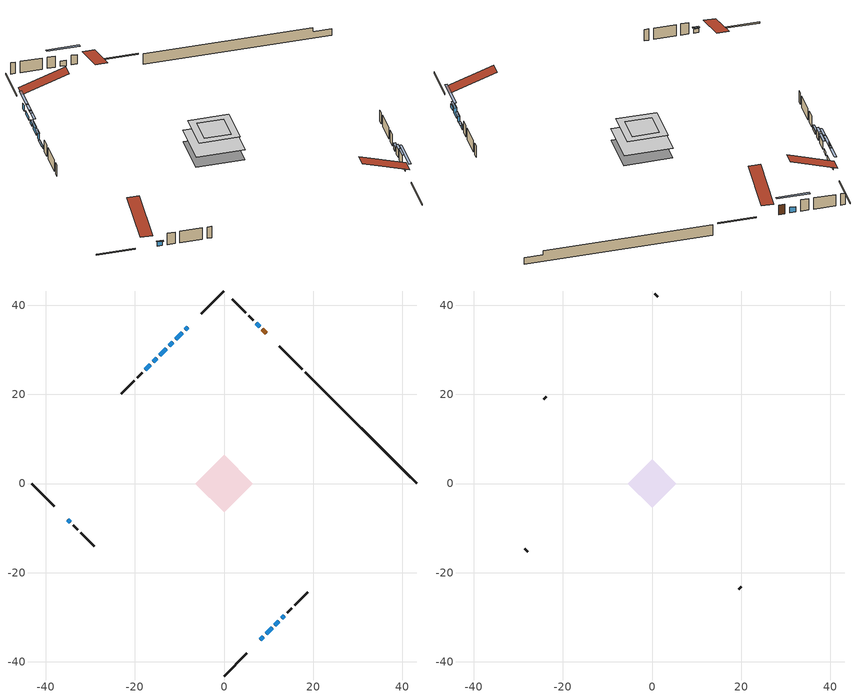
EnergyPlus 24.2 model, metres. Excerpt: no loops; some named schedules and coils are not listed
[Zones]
conditioned space
 floor adiabatic (AdiabaticFloorConstruction): -6.46,0 0,6.46 6.46,0 0,-6.46 z0.61
 floor foundation (Slab1 construction): -6.25,0.22 -0.22,6.25 6.25,-0.22 0.22,-6.25 z-1.73
 wall outside (RimJoist1 construction): 0,-43.19 5.13,-38.07 / -43.19,0 -38.07,-5.13 / 0,43.19 -5.13,38.07 / 17.54,25.66 12.41,30.78 z0.61:0.91
 wall outside (AdiabaticWallConstruction 1): 9.44,33.76 8.63,34.56 z0.61:2.64
 wall outside (AdiabaticWallConstruction): -8.1,35.1 -8.67,34.52 z0.61:1.83; -9.33,33.86 -10.82,32.37 / -11.48,31.72 -12.34,30.85 z0.61:1.32; 8.1,-35.1 8.85,-34.34 z0.61:1.27; -13,30.2 -14.44,28.76 / 11.44,-31.75 12.25,-30.94 z0.61:2.29; -15.09,28.1 -15.92,27.28 z0.61:2.31; -16.57,26.62 -17.72,25.47 z0.61:1.17; 9.51,-33.69 10.79,-32.41 z0.61:2.77; 12.91,-30.29 13.52,-29.68 / -35.1,-8.1 -34.49,-8.71 z0.61:1.5; 7.97,35.22 7.22,35.98 z0.61:1.78
 wall outside (Wall1 construction): 14.17,-29.02 15.24,-27.96 / -33.83,-9.36 -32.77,-10.43 / -18.38,24.81 -19.44,23.75 / 6.56,36.63 5.5,37.7 z0.61:3.05
 wall outside (Wall2 construction): 15.89,-27.3 18.84,-24.36 / -32.11,-11.09 -29.16,-14.03 / -20.1,23.09 -23.04,20.15 / 4.84,38.35 1.9,41.3 z0.61:3.05
 wall foundation (FoundationWall1 construction): 18.19,25,-1.73 18.19,25,0.61 40.69,2.5,0.61 40.69,2.5,-0.26 43.19,0,-0.26 43.19,0,-1.73
 window (WindowConstruction 8): -8.1,35.1 -8.67,34.52 z0.61:1.83
 window (WindowConstruction 9): -9.33,33.86 -10.82,32.37 z0.61:1.32
 window (WindowConstruction 10): -11.48,31.72 -12.34,30.85 z0.61:1.32
 window (WindowConstruction 11): 8.1,-35.1 8.85,-34.34 z0.61:1.27
 window (WindowConstruction): -13,30.2 -14.43,28.76 z0.61:2.29
 window (WindowConstruction 1): -15.09,28.1 -15.92,27.28 z0.61:2.31
 window (WindowConstruction 2): -16.57,26.62 -17.72,25.47 z0.61:1.17
 window (WindowConstruction 3): 9.51,-33.69 10.78,-32.41 z0.61:2.77
 window (WindowConstruction 4): 11.44,-31.75 12.25,-30.94 z0.61:2.29
 window (WindowConstruction 5): 12.91,-30.29 13.52,-29.68 z0.61:1.5
 window (WindowConstruction 6): 7.97,35.22 7.22,35.98 z0.61:1.78
 window (WindowConstruction 7): -35.1,-8.1 -34.49,-8.71 z0.61:1.5
 door (Door): 9.44,33.76 8.63,34.56 z0.61:2.64
 ceiling adiabatic (AdiabaticFloorConstruction): 0,-6.46 6.46,0 0,6.46 -6.46,0 z0.61
attic - vented
 floor to conditioned space (Floor1 construction Reversed): -3.54,0 0,3.54 3.54,0 0,-3.54 z3.05
 floor to conditioned space (Floor2 construction Reversed): -5.41,0 0,5.41 5.41,0 0,-5.41 z3.05
 wall outside (Wall3 construction): 19.5,-23.7 20.08,-23.12 / -28.51,-14.69 -27.92,-15.27 / -23.7,19.49 -24.28,18.91 / 1.24,41.95 0.66,42.54 z0.61:3.05
 roof outside (Roof1 construction): 7.44,-35.75,3.05 1.15,-29.46,6.02 -0.51,-31.12,6.02 5.78,-37.41,3.05; -35.75,-7.44,3.05 -29.46,-1.15,6.02 -31.12,0.51,6.02 -37.41,-5.78,3.05; -7.44,35.75,3.05 -1.15,29.46,6.02 0.51,31.12,6.02 -5.78,37.41,3.05; 10.09,33.1,3.05 3.8,26.81,6.02 5.46,25.15,6.02 11.75,31.44,3.05
shading: -12.67,30.53 -7.49,35.71 -7.78,36 -12.96,30.82 z3.93; -14.19,29.01 -9.63,33.56 -9.92,33.85 -14.48,29.3 z3.93; 10.7,-32.5 6.25,-36.94 6.54,-37.23 10.99,-32.79 z3.88; -14.58,28.62 -12.85,30.34 -13.15,30.63 -14.87,28.91 z2.49; -16.06,27.13 -14.95,28.24 -15.24,28.54 -16.35,27.43 z2.51; -17.86,25.33 -16.43,26.76 -16.72,27.05 -18.16,25.62 z1.37; 10.93,-32.27 9.37,-33.83 9.66,-34.12 11.22,-32.56 z2.97; 12.39,-30.8 11.3,-31.89 11.59,-32.19 12.68,-31.09 z2.49; 13.66,-29.54 12.76,-30.43 13.06,-30.72 13.95,-29.83 z1.7; 5.37,37.82 9.82,33.38 10.11,33.67 5.67,38.11 z4.39; -34.34,-8.85 -35.24,-7.96 -35.53,-8.25 -34.64,-9.14 z1.7
[Building]
Building 1: Terrain=Suburbs
[Site:Location]
Quebec Intl AP_QC: Latitude {deg}=46.8; Longitude {deg}=-71.38; Time Zone {hr}=-5; Elevation {m}=74; Keep Site Location Information=Yes
[Site:GroundTemperature:Shallow]
0.0108218, -2.24938, -2.43038, -1.3578, 2.94801, 7.23376, 10.9493, 13.303, 13.5029, 11.5886, 7.96783, 3.81355
[Site:WaterMainsTemperature]
Calculation Method=Schedule; Temperature Schedule=mains temperature schedule
[Material] Roughness=Rough; Thermal Absorptance=0.9
Name | Thickness {m} | Conductivity {W/m-K} | Density {kg/m3} | Specific Heat {J/kg-K} | Solar Absorptance | Visible Absorptance
asphalt or fiberglass shingles | 0.00635 | 0.162714 | 1121.4 | 1465.45 | 0.4 | 0.4
ceiling loosefill ins | 0.254 | 0.0480833 | 16.02 | 1046.75 | 0.7 | 0.7
ceiling stud and cavity | 0.1397 | 0.1003 | 65.682 | 1177.47 | 0.7 | 0.7
ceiling stud and cavity 1 | 0.1397 | 0.144776 | 65.682 | 1177.47 | 0.7 | 0.7
concrete 4.0 in. | 0.1016 | 1.803125 | 2242.8 | 837.4 | 0.7 | 0.7
concrete 8.0 in. | 0.2032 | 1.803125 | 2242.8 | 837.4 | 0.7 | 0.7
door material | 0.04445 | 0.053851 | 512.64 | 1214.23 | 0.7 | 0.7
exterior vertical ins | 0.0184158 | 0.029427 | 32.04 | 1214.23 | 0.7 | 0.7
floor covering | 0.0127 | 0.0433444 | 54.468 | 1339.84 | 0.6 | 0.6
floor rigid ins; wall rigid ins 1 | 0.512978 | 0.029427 | 32.04 | 1214.23 | 0.7 | 0.7
floor stud and cavity | 0.1397 | 1.75129 | 37.0049 | 1207.88 | 0.7 | 0.7
furniture material conditioned space 1 | 0.1524 | 0.115458 | 640.8 | 1214.23 | 0.6 | 0.6
gypsum board | 0.0127 | 0.160291 | 801 | 837.4 | 0.6 | 0.6
gypsum board 1 | 0.0127 | 0.160291 | 801 | 837.4 | 0.7 | 0.7
osb sheathing 0.5 in. | 0.0127 | 0.115458 | 512.64 | 1214.23 | 0.7 | 0.7
osb sheathing 0.75 in. | 0.01905 | 0.115458 | 512.64 | 1214.23 | 0.7 | 0.7
osb sheathing 2.0 in. | 0.0508 | 0.115458 | 512.64 | 1214.23 | 0.7 | 0.7
rim joist stud and cavity | 0.0508 | 0.0284916 | 125.044 | 1163.47 | 0.6 | 0.6
wall rigid ins | 0.051816 | 0.029427 | 32.04 | 1214.23 | 0.7 | 0.7
wall stud and cavity | 0.1397 | 0.193511 | 139.0536 | 1170.24 | 0.7 | 0.7
wall stud and cavity 1 | 0.1397 | 0.198349 | 139.0536 | 1170.24 | 0.7 | 0.7
wall stud and cavity 2 | 0.0889 | 6.1454 | 50.32683 | 1063.81 | 0.6 | 0.6
wall stud and cavity 3 | 0.0889 | 0.380278 | 52.3479 | 1209.89 | 0.7 | 0.7
wall stud and cavity 4 | 0.0889 | 0.391764 | 83.0341 | 1211.67 | 0.7 | 0.7
wood siding | 0.0254 | 0.102417 | 544.68 | 1172.36 | 0.4 | 0.4
wood siding 1 | 0.00254 | 0.102417 | 544.68 | 1172.36 | 0.4 | 0.4
wood siding 2; wood siding 3; wood siding 4 | 0.0254 | 0.102417 | 544.68 | 1172.36 | 0.7 | 0.7
[WindowMaterial:SimpleGlazingSystem]
Name | U-Factor {W/m2-K} | Solar Heat Gain Coefficient
WindowMaterial | 2.46766 | 0.47
WindowMaterial 1 | 2.79414 | 0.46
WindowMaterial 10 | 3.69013 | 0.44
WindowMaterial 2 | 2.99117 | 0.45
WindowMaterial 3 | 3.0383 | 0.46
WindowMaterial 4 | 2.81969 | 0.46
WindowMaterial 5 | 3.53569 | 0.44
WindowMaterial 6 | 3.10643 | 0.46
WindowMaterial 7 | 2.961077 | 0.45
WindowMaterial 8 | 3.20637 | 0.45
WindowMaterial 9 | 3.494809 | 0.44
[Construction]
AdiabaticFloorConstruction: floor stud and cavity, floor rigid ins, osb sheathing 0.75 in., floor covering
AdiabaticWallConstruction: wood siding 3, wall rigid ins 1, wall stud and cavity 3, gypsum board
AdiabaticWallConstruction 1: wood siding 4, wall rigid ins 1, wall stud and cavity 3, gypsum board
Door: door material
Floor1 construction Reversed: gypsum board, ceiling stud and cavity, ceiling loosefill ins
Floor2 construction Reversed: gypsum board, ceiling stud and cavity 1, ceiling loosefill ins
FoundationWall1 construction: concrete 8.0 in., gypsum board 1
furniture construction conditioned space 1: furniture material conditioned space 1
PartitionWallConstruction: gypsum board, wall stud and cavity 4, gypsum board
RimJoist1 construction: wood siding 2, osb sheathing 2.0 in., rim joist stud and cavity
Roof1 construction: asphalt or fiberglass shingles
Slab1 construction: concrete 4.0 in.
Wall1 construction: wood siding, wall rigid ins, osb sheathing 0.5 in., wall stud and cavity, gypsum board
Wall2 construction: wood siding, wall rigid ins, osb sheathing 0.5 in., wall stud and cavity 1, gypsum board
Wall3 construction: wood siding 1, wall stud and cavity 2
WindowConstruction: WindowMaterial
WindowConstruction 1: WindowMaterial 1
WindowConstruction 10: WindowMaterial 9
WindowConstruction 11: WindowMaterial 10
WindowConstruction 2: WindowMaterial 2
WindowConstruction 3: WindowMaterial 3
WindowConstruction 4: WindowMaterial 4
WindowConstruction 5; WindowConstruction 7: WindowMaterial 5
WindowConstruction 6: WindowMaterial 6
WindowConstruction 8: WindowMaterial 7
WindowConstruction 9: WindowMaterial 8
[Zone] Multiplier=1; Part of Total Floor Area=Yes
Name | Volume {m3}
attic - vented | 40.2286
conditioned space | 405.2
[Space]
Name | Zone | Volume {m3}
attic - vented 1 | attic - vented | 40.2286
conditioned space 1 | conditioned space | 405.2
[ZoneInfiltration:EffectiveLeakageArea]
infil attic - vented 1: Zone or Space=attic - vented 1; Schedule=Always On Discrete; Effective Air Leakage Area {cm2}=3083.82; Stack Coefficient=0.00037589; Wind Coefficient=1.30994e-05
[ZoneMixing]
whole house fan mix: Zone or Space=attic - vented; Schedule=Always On Continuous; Design Flow Rate Calculation Method=Flow/Zone; Design Flow Rate {m3/s}=0; Source Zone or Space=conditioned space
[SurfaceProperty:ExposedFoundationPerimeter]
Slab1: Exposed Perimeter Calculation Method=TotalExposedPerimeter; Total Exposed Perimeter {m}=35.358
[InternalMass] Zone or ZoneList=conditioned space; Space or SpaceList=conditioned space 1
Name | Construction | Surface Area {m2}
furniture mass conditioned space 1 | furniture construction conditioned space 1 | 64.6161
partition wall mass | PartitionWallConstruction | 161.54
[Lights]
interior lighting: Zone or ZoneList or Space or SpaceList=conditioned space 1; Schedule=interior lighting schedule; Design Level Calculation Method=LightingLevel; Lighting Level {W}=343.2; Return Air Fraction=0; Fraction Radiant=0.6; Fraction Visible=0.2; Fraction Replaceable=1
[People]
occupants: Zone or ZoneList or Space or SpaceList=conditioned space 1; Number of People Schedule=occupants schedule; Number of People Calculation Method=People; Number of People=3; Fraction Radiant=0.314171; Sensible Heat Fraction=0.56303; Activity Level Schedule=occupants activity schedule; Carbon Dioxide Generation Rate {m3/s-W}=0; Enable ASHRAE 55 Comfort Warnings=No; Mean Radiant Temperature Calculation Type=EnclosureAveraged
[ElectricEquipment] Zone or ZoneList or Space or SpaceList=conditioned space 1; Design Level Calculation Method=EquipmentLevel
Name | Schedule | Design Level {W} | Fraction Latent | Fraction Radiant | Fraction Lost
clothes dryer | clothes dryer schedule | 140.772 | 0.015 | 0.081 | 0.85
clothes washer | clothes washer schedule | 32.1985 | 0.03 | 0.162 | 0.7
cooking range | cooking range schedule | 215.147 | 0.08 | 0.432 | 0.2
dishwasher | dishwasher schedule | 66.8632 | 0.3 | 0.18 | 0.4
fridge | fridge schedule | 72.9452 | 0 | 0.6 | 0
mech vent bath fan 0 | mech vent bath fan 0 schedule | 50.2 | 0 | 0 | 1
mech vent bath fan 1 | mech vent bath fan 1 schedule | 50.2 | 0 | 0 | 1
mech vent house fan | mech vent house fan schedule | 0.95 | 0 | 0 | 1
mech vent house fan cfis | mech vent house fan cfis schedule | 0 | 0 | 0 | 0
mech vent range fan 0 | mech vent range fan 0 schedule | 57 | 0 | 0 | 1
misc plug loads | misc plug loads schedule | 494.7 | 0.045 | 0.513 | 0.1
whole house fan | Always On Discrete | 0 | 0 | 0 | 1
[OtherEquipment] Zone or ZoneList or Space or SpaceList=conditioned space 1; Design Level Calculation Method=EquipmentLevel
Name | Fuel Type | Schedule | Design Level {W} | Fraction Latent | Fraction Radiant | Fraction Lost
clothes dryer 1 | Electricity | clothes dryer schedule | 0 | 0.015 | 0.081 | 0.85
cooking range 1 | Electricity | cooking range schedule | 0 | 0.08 | 0.432 | 0.2
general water use latent | None | general water use schedule | 62.594 | 1 | 0 | 0
general water use sensible | None | general water use schedule | -61.6891 | 0 | 0.6 | 0
mech vent house fan latent load | None | Always On Discrete | 0 | 1 | 0 | 0
mech vent house fan sensible load | None | Always On Discrete | 0 | 0 | 0 | 0
water heater energy adjustment1 | Electricity | Always On Discrete | 0.01 | 0 | 0 | 1
[ZoneInfiltration:DesignFlowRate] Zone or ZoneList or Space or SpaceList=conditioned space 1; Schedule=Always On Discrete; Design Flow Rate Calculation Method=Flow/Zone; Design Flow Rate {m3/s}=0
infil flow; natural vent flow; whole house fan flow
[ZoneControl:Thermostat]
conditioned space Thermostat: Zone or ZoneList=conditioned space; Control Type Schedule=conditioned space Thermostat Schedule; Control 1=conditioned space temperature setpoint; Temperature Difference Between Cutout And Setpoint {deltaC}=0
[ThermostatSetpoint:DualSetpoint]
conditioned space temperature setpoint: Heating Setpoint Temperature Schedule=heating setpoint; Cooling Setpoint Temperature Schedule=cooling setpoint
[AirLoopHVAC:UnitarySystem]
unit heater unitary system: Control Type=Load; Controlling Zone or Thermostat Location=conditioned space; Dehumidification Control Type=None; Availability Schedule=Always On Discrete; Supply Fan=unit heater supply fan; Fan Placement=BlowThrough; Supply Air Fan Operating Mode Schedule=unit heater auto fan schedule; Heating Coil=unit heater htg coil; DX Heating Coil Sizing Ratio=1; Use DOAS DX Cooling Coil=No; Minimum Supply Air Temperature {C}=2; Latent Load Control=SensibleOnlyLoadControl; Cooling Supply Air Flow Rate Method=None; Heating Supply Air Flow Rate Method=SupplyAirFlowRate; Heating Supply Air Flow Rate {m3/s}=0.00141584; No Load Supply Air Flow Rate Method=SupplyAirFlowRate; No Load Supply Air Flow Rate {m3/s}=0; No Load Supply Air Flow Rate Control Set To Low Speed=Yes; Maximum Supply Air Temperature {C}=48.8889; Maximum Outdoor Dry-Bulb Temperature for Supplemental Heater Operation {C}=21; Ancillary On-Cycle Electric Power {W}=0; Ancillary Off-Cycle Electric Power {W}=0
[Zone equipment]
conditioned space: electric baseboard, unit heater unitary system
[Foundation:Kiva]
Foundation Kiva 1: Initial Indoor Air Temperature {C}=18; Wall Height Above Grade {m}=0.609996; Wall Depth Below Slab {m}=0.2032; Custom Block Material Name 1=exterior vertical ins; Custom Block Depth 1 {m}=2.34001; Custom Block X Position 1 {m}=0.2159; Custom Block Z Position 1 {m}=0
[Foundation:Kiva:Settings]
Soil Conductivity {W/m-K}=0.849921; Soil Density {kg/m3}=1842.3; Soil Specific Heat {J/kg-K}=418.7; Ground Solar Absorptivity=0.9; Ground Thermal Absorptivity=0.9; Ground Surface Roughness {m}=0.03; Far-Field Width {m}=40; Deep-Ground Boundary Condition=ZeroFlux; Deep-Ground Depth {m}=40; Minimum Cell Dimension {m}=0.2; Maximum Cell Growth Coefficient=3; Simulation Timestep=Timestep
[Exterior:Lights]
exterior lighting: Schedule=exterior lighting schedule; Design Level {W}=75.6
[EnergyManagementSystem:Sensor] Output:Variable or Output:Meter Index Key=conditioned space
Name | Output:Variable or Output:Meter
conditioned_space_clg_unmet_s | Zone Cooling Setpoint Not Met Time
conditioned_space_htg_unmet_s | Zone Heating Setpoint Not Met Time
fridge_tin_s; tin_s; tin_s_1 | Zone Mean Air Temperature
tout_s | Zone Outdoor Air Drybulb Temperature
win_s | Zone Air Humidity Ratio
[Schedule:Constant]
Name | Hourly Value
Always On Continuous; mech vent house fan schedule; mech vent house fan cfis schedule; Always On Discrete | 1
occupants activity schedule | 117.228
fridge schedule; unit heater auto fan schedule | 0
[Schedule:Week:Daily]
interior lighting schedule Week Rule - Jan1-Jan27: interior lighting schedule day, interior lighting schedule day, interior lighting schedule day, interior lighting schedule day, interior lighting schedule day, interior lighting schedule day, interior lighting schedule day, interior lighting schedule default day, interior lighting schedule default day, interior lighting schedule default day, interior lighting schedule default day, interior lighting schedule default day
interior lighting schedule Week Rule - Jan28-Feb3: interior lighting schedule day, interior lighting schedule day, interior lighting schedule day, interior lighting schedule day, interior lighting schedule day 1, interior lighting schedule day 1, interior lighting schedule day 1, interior lighting schedule default day, interior lighting schedule default day, interior lighting schedule default day, interior lighting schedule default day, interior lighting schedule default day
interior lighting schedule Week Rule - Feb4-Feb24: interior lighting schedule day 1, interior lighting schedule day 1, interior lighting schedule day 1, interior lighting schedule day 1, interior lighting schedule day 1, interior lighting schedule day 1, interior lighting schedule day 1, interior lighting schedule default day, interior lighting schedule default day, interior lighting schedule default day, interior lighting schedule default day, interior lighting schedule default day
interior lighting schedule Week Rule - Feb25-Mar3: interior lighting schedule day 1, interior lighting schedule day 1, interior lighting schedule day 1, interior lighting schedule day 1, interior lighting schedule day 2, interior lighting schedule day 2, interior lighting schedule day 2, interior lighting schedule default day, interior lighting schedule default day, interior lighting schedule default day, interior lighting schedule default day, interior lighting schedule default day
interior lighting schedule Week Rule - Mar4-Mar31: interior lighting schedule day 2, interior lighting schedule day 2, interior lighting schedule day 2, interior lighting schedule day 2, interior lighting schedule day 2, interior lighting schedule day 2, interior lighting schedule day 2, interior lighting schedule default day, interior lighting schedule default day, interior lighting schedule default day, interior lighting schedule default day, interior lighting schedule default day
interior lighting schedule Week Rule - Apr1-Apr28: interior lighting schedule day 3, interior lighting schedule day 3, interior lighting schedule day 3, interior lighting schedule day 3, interior lighting schedule day 3, interior lighting schedule day 3, interior lighting schedule day 3, interior lighting schedule default day, interior lighting schedule default day, interior lighting schedule default day, interior lighting schedule default day, interior lighting schedule default day
interior lighting schedule Week Rule - Apr29-May5: interior lighting schedule day 3, interior lighting schedule day 3, interior lighting schedule day 4, interior lighting schedule day 4, interior lighting schedule day 4, interior lighting schedule day 4, interior lighting schedule day 4, interior lighting schedule default day, interior lighting schedule default day, interior lighting schedule default day, interior lighting schedule default day, interior lighting schedule default day
interior lighting schedule Week Rule - May6-May26: interior lighting schedule day 4, interior lighting schedule day 4, interior lighting schedule day 4, interior lighting schedule day 4, interior lighting schedule day 4, interior lighting schedule day 4, interior lighting schedule day 4, interior lighting schedule default day, interior lighting schedule default day, interior lighting schedule default day, interior lighting schedule default day, interior lighting schedule default day
interior lighting schedule Week Rule - May27-Jun2: interior lighting schedule day 4, interior lighting schedule day 4, interior lighting schedule day 4, interior lighting schedule day 4, interior lighting schedule day 4, interior lighting schedule day 5, interior lighting schedule day 5, interior lighting schedule default day, interior lighting schedule default day, interior lighting schedule default day, interior lighting schedule default day, interior lighting schedule default day
interior lighting schedule Week Rule - Jun3-Jun30: interior lighting schedule day 5, interior lighting schedule day 5, interior lighting schedule day 5, interior lighting schedule day 5, interior lighting schedule day 5, interior lighting schedule day 5, interior lighting schedule day 5, interior lighting schedule default day, interior lighting schedule default day, interior lighting schedule default day, interior lighting schedule default day, interior lighting schedule default day
interior lighting schedule Week Rule - Jul1-Jul28: interior lighting schedule day 6, interior lighting schedule day 6, interior lighting schedule day 6, interior lighting schedule day 6, interior lighting schedule day 6, interior lighting schedule day 6, interior lighting schedule day 6, interior lighting schedule default day, interior lighting schedule default day, interior lighting schedule default day, interior lighting schedule default day, interior lighting schedule default day
interior lighting schedule Week Rule - Jul29-Aug4: interior lighting schedule day 6, interior lighting schedule day 6, interior lighting schedule day 6, interior lighting schedule day 7, interior lighting schedule day 7, interior lighting schedule day 7, interior lighting schedule day 7, interior lighting schedule default day, interior lighting schedule default day, interior lighting schedule default day, interior lighting schedule default day, interior lighting schedule default day
interior lighting schedule Week Rule - Aug5-Aug25: interior lighting schedule day 7, interior lighting schedule day 7, interior lighting schedule day 7, interior lighting schedule day 7, interior lighting schedule day 7, interior lighting schedule day 7, interior lighting schedule day 7, interior lighting schedule default day, interior lighting schedule default day, interior lighting schedule default day, interior lighting schedule default day, interior lighting schedule default day
interior lighting schedule Week Rule - Aug26-Sep1: interior lighting schedule day 7, interior lighting schedule day 7, interior lighting schedule day 7, interior lighting schedule day 7, interior lighting schedule day 7, interior lighting schedule day 7, interior lighting schedule day 8, interior lighting schedule default day, interior lighting schedule default day, interior lighting schedule default day, interior lighting schedule default day, interior lighting schedule default day
interior lighting schedule Week Rule - Sep2-Sep29: interior lighting schedule day 8, interior lighting schedule day 8, interior lighting schedule day 8, interior lighting schedule day 8, interior lighting schedule day 8, interior lighting schedule day 8, interior lighting schedule day 8, interior lighting schedule default day, interior lighting schedule default day, interior lighting schedule default day, interior lighting schedule default day, interior lighting schedule default day
interior lighting schedule Week Rule - Sep30-Oct6: interior lighting schedule day 8, interior lighting schedule day 9, interior lighting schedule day 9, interior lighting schedule day 9, interior lighting schedule day 9, interior lighting schedule day 9, interior lighting schedule day 9, interior lighting schedule default day, interior lighting schedule default day, interior lighting schedule default day, interior lighting schedule default day, interior lighting schedule default day
interior lighting schedule Week Rule - Oct7-Oct27: interior lighting schedule day 9, interior lighting schedule day 9, interior lighting schedule day 9, interior lighting schedule day 9, interior lighting schedule day 9, interior lighting schedule day 9, interior lighting schedule day 9, interior lighting schedule default day, interior lighting schedule default day, interior lighting schedule default day, interior lighting schedule default day, interior lighting schedule default day
interior lighting schedule Week Rule - Oct28-Nov3: interior lighting schedule day 9, interior lighting schedule day 9, interior lighting schedule day 9, interior lighting schedule day 9, interior lighting schedule day 10, interior lighting schedule day 10, interior lighting schedule day 10, interior lighting schedule default day, interior lighting schedule default day, interior lighting schedule default day, interior lighting schedule default day, interior lighting schedule default day
interior lighting schedule Week Rule - Nov4-Nov24: interior lighting schedule day 10, interior lighting schedule day 10, interior lighting schedule day 10, interior lighting schedule day 10, interior lighting schedule day 10, interior lighting schedule day 10, interior lighting schedule day 10, interior lighting schedule default day, interior lighting schedule default day, interior lighting schedule default day, interior lighting schedule default day, interior lighting schedule default day
interior lighting schedule Week Rule - Nov25-Dec1: interior lighting schedule day 10, interior lighting schedule day 10, interior lighting schedule day 10, interior lighting schedule day 10, interior lighting schedule day 10, interior lighting schedule day 10, interior lighting schedule day 11, interior lighting schedule default day, interior lighting schedule default day, interior lighting schedule default day, interior lighting schedule default day, interior lighting schedule default day
interior lighting schedule Week Rule - Dec2-Dec31: interior lighting schedule day 11, interior lighting schedule day 11, interior lighting schedule day 11, interior lighting schedule day 11, interior lighting schedule day 11, interior lighting schedule day 11, interior lighting schedule day 11, interior lighting schedule default day, interior lighting schedule default day, interior lighting schedule default day, interior lighting schedule default day, interior lighting schedule default day
occupants schedule Week Rule - Jan1-Dec31: occupants schedule day, occupants schedule day, occupants schedule day, occupants schedule day, occupants schedule day, occupants schedule day, occupants schedule day, occupants schedule default day, occupants schedule default day, occupants schedule default day, occupants schedule default day, occupants schedule default day
clothes dryer schedule Week Rule - Jan1-Dec31: clothes dryer schedule day, clothes dryer schedule day, clothes dryer schedule day, clothes dryer schedule day, clothes dryer schedule day, clothes dryer schedule day, clothes dryer schedule day, clothes dryer schedule default day, clothes dryer schedule default day, clothes dryer schedule default day, clothes dryer schedule default day, clothes dryer schedule default day
clothes washer schedule Week Rule - Jan1-Dec31: clothes washer schedule day, clothes washer schedule day, clothes washer schedule day, clothes washer schedule day, clothes washer schedule day, clothes washer schedule day, clothes washer schedule day, clothes washer schedule default day, clothes washer schedule default day, clothes washer schedule default day, clothes washer schedule default day, clothes washer schedule default day
cooking range schedule Week Rule - Jan1-Dec31: cooking range schedule day, cooking range schedule day, cooking range schedule day, cooking range schedule day, cooking range schedule day, cooking range schedule day, cooking range schedule day, cooking range schedule default day, cooking range schedule default day, cooking range schedule default day, cooking range schedule default day, cooking range schedule default day
dishwasher schedule Week Rule - Jan1-Dec31: dishwasher schedule day, dishwasher schedule day, dishwasher schedule day, dishwasher schedule day, dishwasher schedule day, dishwasher schedule day, dishwasher schedule day, dishwasher schedule default day, dishwasher schedule default day, dishwasher schedule default day, dishwasher schedule default day, dishwasher schedule default day
mech vent bath fan 0 schedule Week Rule - Jan1-Dec31: mech vent bath fan 0 schedule day, mech vent bath fan 0 schedule day, mech vent bath fan 0 schedule day, mech vent bath fan 0 schedule day, mech vent bath fan 0 schedule day, mech vent bath fan 0 schedule day, mech vent bath fan 0 schedule day, mech vent bath fan 0 schedule default day, mech vent bath fan 0 schedule default day, mech vent bath fan 0 schedule default day, mech vent bath fan 0 schedule default day, mech vent bath fan 0 schedule default day
mech vent bath fan 1 schedule Week Rule - Jan1-Dec31: mech vent bath fan 1 schedule day, mech vent bath fan 1 schedule day, mech vent bath fan 1 schedule day, mech vent bath fan 1 schedule day, mech vent bath fan 1 schedule day, mech vent bath fan 1 schedule day, mech vent bath fan 1 schedule day, mech vent bath fan 1 schedule default day, mech vent bath fan 1 schedule default day, mech vent bath fan 1 schedule default day, mech vent bath fan 1 schedule default day, mech vent bath fan 1 schedule default day
mech vent range fan 0 schedule Week Rule - Jan1-Dec31: mech vent range fan 0 schedule day, mech vent range fan 0 schedule day, mech vent range fan 0 schedule day, mech vent range fan 0 schedule day, mech vent range fan 0 schedule day, mech vent range fan 0 schedule day, mech vent range fan 0 schedule day, mech vent range fan 0 schedule default day, mech vent range fan 0 schedule default day, mech vent range fan 0 schedule default day, mech vent range fan 0 schedule default day, mech vent range fan 0 schedule default day
misc plug loads schedule Week Rule - Jan1-Dec31: misc plug loads schedule day, misc plug loads schedule day, misc plug loads schedule day, misc plug loads schedule day, misc plug loads schedule day, misc plug loads schedule day, misc plug loads schedule day, misc plug loads schedule default day, misc plug loads schedule default day, misc plug loads schedule default day, misc plug loads schedule default day, misc plug loads schedule default day
general water use schedule Week Rule - Jan1-Dec31: general water use schedule day, general water use schedule day, general water use schedule day, general water use schedule day, general water use schedule day, general water use schedule day, general water use schedule day, general water use schedule default day, general water use schedule default day, general water use schedule default day, general water use schedule default day, general water use schedule default day
exterior lighting schedule Week Rule - Jan1-Jan27: exterior lighting schedule day, exterior lighting schedule day, exterior lighting schedule day, exterior lighting schedule day, exterior lighting schedule day, exterior lighting schedule day, exterior lighting schedule day, exterior lighting schedule default day, exterior lighting schedule default day, exterior lighting schedule default day, exterior lighting schedule default day, exterior lighting schedule default day
exterior lighting schedule Week Rule - Jan28-Feb3: exterior lighting schedule day, exterior lighting schedule day, exterior lighting schedule day, exterior lighting schedule day, exterior lighting schedule day 1, exterior lighting schedule day 1, exterior lighting schedule day 1, exterior lighting schedule default day, exterior lighting schedule default day, exterior lighting schedule default day, exterior lighting schedule default day, exterior lighting schedule default day
exterior lighting schedule Week Rule - Feb4-Feb24: exterior lighting schedule day 1, exterior lighting schedule day 1, exterior lighting schedule day 1, exterior lighting schedule day 1, exterior lighting schedule day 1, exterior lighting schedule day 1, exterior lighting schedule day 1, exterior lighting schedule default day, exterior lighting schedule default day, exterior lighting schedule default day, exterior lighting schedule default day, exterior lighting schedule default day
exterior lighting schedule Week Rule - Feb25-Mar3: exterior lighting schedule day 1, exterior lighting schedule day 1, exterior lighting schedule day 1, exterior lighting schedule day 1, exterior lighting schedule day 2, exterior lighting schedule day 2, exterior lighting schedule day 2, exterior lighting schedule default day, exterior lighting schedule default day, exterior lighting schedule default day, exterior lighting schedule default day, exterior lighting schedule default day
exterior lighting schedule Week Rule - Mar4-Mar31: exterior lighting schedule day 2, exterior lighting schedule day 2, exterior lighting schedule day 2, exterior lighting schedule day 2, exterior lighting schedule day 2, exterior lighting schedule day 2, exterior lighting schedule day 2, exterior lighting schedule default day, exterior lighting schedule default day, exterior lighting schedule default day, exterior lighting schedule default day, exterior lighting schedule default day
exterior lighting schedule Week Rule - Apr1-Apr28: exterior lighting schedule day 3, exterior lighting schedule day 3, exterior lighting schedule day 3, exterior lighting schedule day 3, exterior lighting schedule day 3, exterior lighting schedule day 3, exterior lighting schedule day 3, exterior lighting schedule default day, exterior lighting schedule default day, exterior lighting schedule default day, exterior lighting schedule default day, exterior lighting schedule default day
exterior lighting schedule Week Rule - Apr29-May5: exterior lighting schedule day 3, exterior lighting schedule day 3, exterior lighting schedule day 4, exterior lighting schedule day 4, exterior lighting schedule day 4, exterior lighting schedule day 4, exterior lighting schedule day 4, exterior lighting schedule default day, exterior lighting schedule default day, exterior lighting schedule default day, exterior lighting schedule default day, exterior lighting schedule default day
exterior lighting schedule Week Rule - May6-May26: exterior lighting schedule day 4, exterior lighting schedule day 4, exterior lighting schedule day 4, exterior lighting schedule day 4, exterior lighting schedule day 4, exterior lighting schedule day 4, exterior lighting schedule day 4, exterior lighting schedule default day, exterior lighting schedule default day, exterior lighting schedule default day, exterior lighting schedule default day, exterior lighting schedule default day
exterior lighting schedule Week Rule - May27-Jun2: exterior lighting schedule day 4, exterior lighting schedule day 4, exterior lighting schedule day 4, exterior lighting schedule day 4, exterior lighting schedule day 4, exterior lighting schedule day 5, exterior lighting schedule day 5, exterior lighting schedule default day, exterior lighting schedule default day, exterior lighting schedule default day, exterior lighting schedule default day, exterior lighting schedule default day
[Schedule:Year]
interior lighting schedule: interior lighting schedule Week Rule - Jan1-Jan27, 1, 1, 1, 27, interior lighting schedule Week Rule - Jan28-Feb3, 1, 28, 2, 3, interior lighting schedule Week Rule - Feb4-Feb24, 2, 4, 2, 24, interior lighting schedule Week Rule - Feb25-Mar3, 2, 25, 3, 3, interior lighting schedule Week Rule - Mar4-Mar31, 3, 4, 3, 31, interior lighting schedule Week Rule - Apr1-Apr28, 4, 1, 4, 28, interior lighting schedule Week Rule - Apr29-May5, 4, 29, 5, 5, interior lighting schedule Week Rule - May6-May26, 5, 6, 5, 26, interior lighting schedule Week Rule - May27-Jun2, 5, 27, 6, 2, interior lighting schedule Week Rule - Jun3-Jun30, 6, 3, 6, 30, interior lighting schedule Week Rule - Jul1-Jul28, 7, 1, 7, 28, interior lighting schedule Week Rule - Jul29-Aug4, 7, 29, 8, 4, interior lighting schedule Week Rule - Aug5-Aug25, 8, 5, 8, 25, interior lighting schedule Week Rule - Aug26-Sep1, 8, 26, 9, 1, interior lighting schedule Week Rule - Sep2-Sep29, 9, 2, 9, 29, interior lighting schedule Week Rule - Sep30-Oct6, 9, 30, 10, 6, interior lighting schedule Week Rule - Oct7-Oct27, 10, 7, 10, 27, interior lighting schedule Week Rule - Oct28-Nov3, 10, 28, 11, 3, interior lighting schedule Week Rule - Nov4-Nov24, 11, 4, 11, 24, interior lighting schedule Week Rule - Nov25-Dec1, 11, 25, 12, 1, interior lighting schedule Week Rule - Dec2-Dec31, 12, 2, 12, 31
occupants schedule: occupants schedule Week Rule - Jan1-Dec31, 1, 1, 12, 31
clothes dryer schedule: clothes dryer schedule Week Rule - Jan1-Dec31, 1, 1, 12, 31
clothes washer schedule: clothes washer schedule Week Rule - Jan1-Dec31, 1, 1, 12, 31
cooking range schedule: cooking range schedule Week Rule - Jan1-Dec31, 1, 1, 12, 31
dishwasher schedule: dishwasher schedule Week Rule - Jan1-Dec31, 1, 1, 12, 31
mech vent bath fan 0 schedule: mech vent bath fan 0 schedule Week Rule - Jan1-Dec31, 1, 1, 12, 31
mech vent bath fan 1 schedule: mech vent bath fan 1 schedule Week Rule - Jan1-Dec31, 1, 1, 12, 31
mech vent range fan 0 schedule: mech vent range fan 0 schedule Week Rule - Jan1-Dec31, 1, 1, 12, 31
misc plug loads schedule: misc plug loads schedule Week Rule - Jan1-Dec31, 1, 1, 12, 31
general water use schedule: general water use schedule Week Rule - Jan1-Dec31, 1, 1, 12, 31
exterior lighting schedule: exterior lighting schedule Week Rule - Jan1-Jan27, 1, 1, 1, 27, exterior lighting schedule Week Rule - Jan28-Feb3, 1, 28, 2, 3, exterior lighting schedule Week Rule - Feb4-Feb24, 2, 4, 2, 24, exterior lighting schedule Week Rule - Feb25-Mar3, 2, 25, 3, 3, exterior lighting schedule Week Rule - Mar4-Mar31, 3, 4, 3, 31, exterior lighting schedule Week Rule - Apr1-Apr28, 4, 1, 4, 28, exterior lighting schedule Week Rule - Apr29-May5, 4, 29, 5, 5, exterior lighting schedule Week Rule - May6-May26, 5, 6, 5, 26, exterior lighting schedule Week Rule - May27-Jun2, 5, 27, 6, 2, exterior lighting schedule Week Rule - Jun3-Jun30, 6, 3, 6, 30, exterior lighting schedule Week Rule - Jul1-Jul28, 7, 1, 7, 28, exterior lighting schedule Week Rule - Jul29-Aug4, 7, 29, 8, 4, exterior lighting schedule Week Rule - Aug5-Aug25, 8, 5, 8, 25, exterior lighting schedule Week Rule - Aug26-Sep1, 8, 26, 9, 1, exterior lighting schedule Week Rule - Sep2-Sep29, 9, 2, 9, 29, exterior lighting schedule Week Rule - Sep30-Oct6, 9, 30, 10, 6, exterior lighting schedule Week Rule - Oct7-Oct27, 10, 7, 10, 27, exterior lighting schedule Week Rule - Oct28-Nov3, 10, 28, 11, 3, exterior lighting schedule Week Rule - Nov4-Nov24, 11, 4, 11, 24, exterior lighting schedule Week Rule - Nov25-Dec1, 11, 25, 12, 1, exterior lighting schedule Week Rule - Dec2-Dec31, 12, 2, 12, 31
[Schedule:Compact]
conditioned space Thermostat Schedule: Through: 12/31, For: AllDays, Until: 24:00, 4
mains temperature schedule: Through: 01/01, For: AllDays, Until: 24:00, 5.175, Through: 01/02, For: AllDays, Until: 24:00, 5.10167, Through: 01/03, For: AllDays, Until: 24:00, 5.02889, Through: 01/04, For: AllDays, Until: 24:00, 4.95778, Through: 01/05, For: AllDays, Until: 24:00, 4.88778, Through: 01/06, For: AllDays, Until: 24:00, 4.81833, Through: 01/07, For: AllDays, Until: 24:00, 4.75056, Through: 01/08, For: AllDays, Until: 24:00, 4.68389, Through: 01/09, For: AllDays, Until: 24:00, 4.61833, Through: 01/10, For: AllDays, Until: 24:00, 4.55389, Through: 01/11, For: AllDays, Until: 24:00, 4.49056, Through: 01/12, For: AllDays, Until: 24:00, 4.42889, Through: 01/13, For: AllDays, Until: 24:00, 4.36778, Through: 01/14, For: AllDays, Until: 24:00, 4.30889, Through: 01/15, For: AllDays, Until: 24:00, 4.25056, Through: 01/16, For: AllDays, Until: 24:00, 4.19389, Through: 01/17, For: AllDays, Until: 24:00, 4.13833, Through: 01/18, For: AllDays, Until: 24:00, 4.08444, Through: 01/19, For: AllDays, Until: 24:00, 4.03167, Through: 01/20, For: AllDays, Until: 24:00, 3.98056, Through: 01/21, For: AllDays, Until: 24:00, 3.93056, Through: 01/22, For: AllDays, Until: 24:00, 3.88222, Through: 01/23, For: AllDays, Until: 24:00, 3.835, Through: 01/24, For: AllDays, Until: 24:00, 3.78944, Through: 01/25, For: AllDays, Until: 24:00, 3.74556, Through: 01/26, For: AllDays, Until: 24:00, 3.70278, Through: 01/27, For: AllDays, Until: 24:00, 3.66167, Through: 01/28, For: AllDays, Until: 24:00, 3.62167, Through: 01/29, For: AllDays, Until: 24:00, 3.58389, Through: 01/30, For: AllDays, Until: 24:00, 3.54722, Through: 01/31, For: AllDays, Until: 24:00, 3.51167, Through: 02/01, For: AllDays, Until: 24:00, 3.47833, Through: 02/02, For: AllDays, Until: 24:00, 3.44611, Through: 02/03, For: AllDays, Until: 24:00, 3.41556, Through: 02/04, For: AllDays, Until: 24:00, 3.38667, Through: 02/05, For: AllDays, Until: 24:00, 3.35944, Through: 02/06, For: AllDays, Until: 24:00, 3.33389, Through: 02/07, For: AllDays, Until: 24:00, 3.30944, Through: 02/08, For: AllDays, Until: 24:00, 3.28667, Through: 02/09, For: AllDays, Until: 24:00, 3.26611, Through: 02/10, For: AllDays, Until: 24:00, 3.24667, Through: 02/11, For: AllDays, Until: 24:00, 3.22889, Through: 02/12, For: AllDays, Until: 24:00, 3.21278, Through: 02/13, For: AllDays, Until: 24:00, 3.19833, Through: 02/14, For: AllDays, Until: 24:00, 3.18556, Through: 02/15, For: AllDays, Until: 24:00, 3.17389, Through: 02/16, For: AllDays, Until: 24:00, 3.16444, Through: 02/17, For: AllDays, Until: 24:00, 3.15667, Through: 02/18, For: AllDays, Until: 24:00, 3.15056, Through: 02/19, For: AllDays, Until: 24:00, 3.14556, Through: 02/20, For: AllDays, Until: 24:00, 3.14278, Through: 02/21, For: AllDays, Until: 24:00, 3.14111, Through: 02/22, For: AllDays, Until: 24:00, 3.14167, Through: 02/23, For: AllDays, Until: 24:00, 3.14333, Through: 02/24, For: AllDays, Until: 24:00, 3.14722, Through: 02/25, For: AllDays, Until: 24:00, 3.15222, Through: 02/26, For: AllDays, Until: 24:00, 3.15944, Through: 02/27, For: AllDays, Until: 24:00, 3.16778, Through: 02/28, For: AllDays, Until: 24:00, 3.17778, Through: 03/01, For: AllDays, Until: 24:00, 3.18944, Through: 03/02, For: AllDays, Until: 24:00, 3.20333, Through: 03/03, For: AllDays, Until: 24:00, 3.21833, Through: 03/04, For: AllDays, Until: 24:00, 3.235, Through: 03/05, For: AllDays, Until: 24:00, 3.25333, Through: 03/06, For: AllDays, Until: 24:00, 3.27333, Through: 03/07, For: AllDays, Until: 24:00, 3.29444, Through: 03/08, For: AllDays, Until: 24:00, 3.31778, Through: 03/09, For: AllDays, Until: 24:00, 3.34222, Through: 03/10, For: AllDays, Until: 24:00, 3.36889, Through: 03/11, For: AllDays, Until: 24:00, 3.39667, Through: 03/12, For: AllDays, Until: 24:00, 3.42611, Through: 03/13, For: AllDays, Until: 24:00, 3.45722, Through: 03/14, For: AllDays, Until: 24:00, 3.49, Through: 03/15, For: AllDays, Until: 24:00, 3.52389, Through: 03/16, For: AllDays, Until: 24:00, 3.55944, Through: 03/17, For: AllDays, Until: 24:00, 3.59667, Through: 03/18, For: AllDays, Until: 24:00, 3.63556, Through: 03/19, For: AllDays, Until: 24:00, 3.67556, Through: 03/20, For: AllDays, Until: 24:00, 3.71722, Through: 03/21, For: AllDays, Until: 24:00, 3.76056, Through: 03/22, For: AllDays, Until: 24:00, 3.80556, Through: 03/23, For: AllDays, Until: 24:00, 3.85111, Through: 03/24, For: AllDays, Until: 24:00, 3.89889, Through: 03/25, For: AllDays, Until: 24:00, 3.94778, Through: 03/26, For: AllDays, Until: 24:00, 3.99833, Through: 03/27, For: AllDays, Until: 24:00, 4.05, Through: 03/28, For: AllDays, Until: 24:00, 4.10333, Through: 03/29, For: AllDays, Until: 24:00, 4.15778, Through: 03/30, For: AllDays, Until: 24:00, 4.21333, Through: 03/31, For: AllDays, Until: 24:00, 4.27056, Through: 04/01, For: AllDays, Until: 24:00, 4.32944, Through: 04/02, For: AllDays, Until: 24:00, 4.38889, Through: 04/03, For: AllDays, Until: 24:00, 4.45, Through: 04/04, For: AllDays, Until: 24:00, 4.51222, Through: 04/05, For: AllDays, Until: 24:00, 4.57611, Through: 04/06, For: AllDays, Until: 24:00, 4.64056, Through: 04/07, For: AllDays, Until: 24:00, 4.70667, Through: 04/08, For: AllDays, Until: 24:00, 4.77389, Through: 04/09, For: AllDays, Until: 24:00, 4.84222, Through: 04/10, For: AllDays, Until: 24:00, 4.91167, Through: 04/11, For: AllDays, Until: 24:00, 4.98278, Through: 04/12, For: AllDays, Until: 24:00, 5.05444, Through: 04/13, For: AllDays, Until: 24:00, 5.12722, Through: 04/14, For: AllDays, Until: 24:00, 5.20111, Through: 04/15, For: AllDays, Until: 24:00, 5.27611, Through: 04/16, For: AllDays, Until: 24:00, 5.35167, Through: 04/17, For: AllDays, Until: 24:00, 5.42889, Through: 04/18, For: AllDays, Until: 24:00, 5.50667, Through: 04/19, For: AllDays, Until: 24:00, 5.58556, Through: 04/20, For: AllDays, Until: 24:00, 5.665, Through: 04/21, For: AllDays, Until: 24:00, 5.74611, Through: 04/22, For: AllDays, Until: 24:00, 5.82722, Through: 04/23, For: AllDays, Until: 24:00, 5.91, Through: 04/24, For: AllDays, Until: 24:00, 5.99278, Through: 04/25, For: AllDays, Until: 24:00, 6.07722, Through: 04/26, For: AllDays, Until: 24:00, 6.16167, Through: 04/27, For: AllDays, Until: 24:00, 6.24722, Through: 04/28, For: AllDays, Until: 24:00, 6.33389, Through: 04/29, For: AllDays, Until: 24:00, 6.42056, Through: 04/30, For: AllDays, Until: 24:00, 6.50833, Through: 05/01, For: AllDays, Until: 24:00, 6.59667, Through: 05/02, For: AllDays, Until: 24:00, 6.68556, Through: 05/03, For: AllDays, Until: 24:00, 6.775, Through: 05/04, For: AllDays, Until: 24:00, 6.86556, Through: 05/05, For: AllDays, Until: 24:00, 6.95611, Through: 05/06, For: AllDays, Until: 24:00, 7.04722, Through: 05/07, For: AllDays, Until: 24:00, 7.13889, Through: 05/08, For: AllDays, Until: 24:00, 7.23111, Through: 05/09, For: AllDays, Until: 24:00, 7.32333, Through: 05/10, For: AllDays, Until: 24:00, 7.41667, Through: 05/11, For: AllDays, Until: 24:00, 7.51, Through: 05/12, For: AllDays, Until: 24:00, 7.60389, Through: 05/13, For: AllDays, Until: 24:00, 7.69778, Through: 05/14, For: AllDays, Until: 24:00, 7.79222, Through: 05/15, For: AllDays, Until: 24:00, 7.88667, Through: 05/16, For: AllDays, Until: 24:00, 7.98167, Through: 05/17, For: AllDays, Until: 24:00, 8.07667, Through: 05/18, For: AllDays, Until: 24:00, 8.17167, Through: 05/19, For: AllDays, Until: 24:00, 8.26722, Through: 05/20, For: AllDays, Until: 24:00, 8.36278, Through: 05/21, For: AllDays, Until: 24:00, 8.45833, Through: 05/22, For: AllDays, Until: 24:00, 8.55444, Through: 05/23, For: AllDays, Until: 24:00, 8.65, Through: 05/24, For: AllDays, Until: 24:00, 8.74611, Through: 05/25, For: AllDays, Until: 24:00, 8.84167, Through: 05/26, For: AllDays, Until: 24:00, 8.93722, Through: 05/27, For: AllDays, Until: 24:00, 9.03333, Through: 05/28, For: AllDays, Until: 24:00, 9.12889, Through: 05/29, For: AllDays, Until: 24:00, 9.22389, Through: 05/30, For: AllDays, Until: 24:00, 9.31944, Through: 05/31, For: AllDays, Until: 24:00, 9.41444, Through: 06/01, For: AllDays, Until: 24:00, 9.50944, Through: 06/02, For: AllDays, Until: 24:00, 9.60389, Through: 06/03, For: AllDays, Until: 24:00, 9.69833, Through: 06/04, For: AllDays, Until: 24:00, 9.79278, Through: 06/05, For: AllDays, Until: 24:00, 9.88667, Through: 06/06, For: AllDays, Until: 24:00, 9.98, Through: 06/07, For: AllDays, Until: 24:00, 10.0728, Through: 06/08, For: AllDays, Until: 24:00, 10.1656, Through: 06/09, For: AllDays, Until: 24:00, 10.2578, Through: 06/10, For: AllDays, Until: 24:00, 10.3494, Through: 06/11, For: AllDays, Until: 24:00, 10.4411, Through: 06/12, For: AllDays, Until: 24:00, 10.5317, Through: 06/13, For: AllDays, Until: 24:00, 10.6222, Through: 06/14, For: AllDays, Until: 24:00, 10.7117, Through: 06/15, For: AllDays, Until: 24:00, 10.8006, Through: 06/16, For: AllDays, Until: 24:00, 10.8889, Through: 06/17, For: AllDays, Until: 24:00, 10.9772, Through: 06/18, For: AllDays, Until: 24:00, 11.0639, Through: 06/19, For: AllDays, Until: 24:00, 11.1506, Through: 06/20, For: AllDays, Until: 24:00, 11.2361, Through: 06/21, For: AllDays, Until: 24:00, 11.3211, Through: 06/22, For: AllDays, Until: 24:00, 11.4056, Through: 06/23, For: AllDays, Until: 24:00, 11.4889, Through: 06/24, For: AllDays, Until: 24:00, 11.5711, Through: 06/25, For: AllDays, Until: 24:00, 11.6533, Through: 06/26, For: AllDays, Until: 24:00, 11.7339, Through: 06/27, For: AllDays, Until: 24:00, 11.8139, Through: 06/28, For: AllDays, Until: 24:00, 11.8928, Through: 06/29, For: AllDays, Until: 24:00, 11.9711, Through: 06/30, For: AllDays, Until: 24:00, 12.0483, Through: 07/01, For: AllDays, Until: 24:00, 12.1244, Through: 07/02, For: AllDays, Until: 24:00, 12.1994, Through: 07/03, For: AllDays, Until: 24:00, 12.2733, Through: 07/04, For: AllDays, Until: 24:00, 12.3467, Through: 07/05, For: AllDays, Until: 24:00, 12.4183, Through: 07/06, For: AllDays, Until: 24:00, 12.4894, Through: 07/07, For: AllDays, Until: 24:00, 12.5589, Through: 07/08, For: AllDays, Until: 24:00, 12.6278, Through: 07/09, For: AllDays, Until: 24:00, 12.695, Through: 07/10, For: AllDays, Until: 24:00, 12.7617, Through: 07/11, For: AllDays, Until: 24:00, 12.8267, Through: 07/12, For: AllDays, Until: 24:00, 12.8906, Through: 07/13, For: AllDays, Until: 24:00, 12.9528, Through: 07/14, For: AllDays, Until: 24:00, 13.0144, Through: 07/15, For: AllDays, Until: 24:00, 13.0744, Through: 07/16, For: AllDays, Until: 24:00, 13.1333, Through: 07/17, For: AllDays, Until: 24:00, 13.1906, Through: 07/18, For: AllDays, Until: 24:00, 13.2467, Through: 07/19, For: AllDays, Until: 24:00, 13.3017, Through: 07/20, For: AllDays, Until: 24:00, 13.355, Through: 07/21, For: AllDays, Until: 24:00, 13.4072, Through: 07/22, For: AllDays, Until: 24:00, 13.4578, Through: 07/23, For: AllDays, Until: 24:00, 13.5067, Through: 07/24, For: AllDays, Until: 24:00, 13.5544, Through: 07/25, For: AllDays, Until: 24:00, 13.6011, Through: 07/26, For: AllDays, Until: 24:00, 13.6461, Through: 07/27, For: AllDays, Until: 24:00, 13.6894, Through: 07/28, For: AllDays, Until: 24:00, 13.7317, Through: 07/29, For: AllDays, Until: 24:00, 13.7722, Through: 07/30, For: AllDays, Until: 24:00, 13.8111, Through: 07/31, For: AllDays, Until: 24:00, 13.8489, Through: 08/01, For: AllDays, Until: 24:00, 13.8844, Through: 08/02, For: AllDays, Until: 24:00, 13.9189, Through: 08/03, For: AllDays, Until: 24:00, 13.9522, Through: 08/04, For: AllDays, Until: 24:00, 13.9833, Through: 08/05, For: AllDays, Until: 24:00, 14.0133, Through: 08/06, For: AllDays, Until: 24:00, 14.0411, Through: 08/07, For: AllDays, Until: 24:00, 14.0678, Through: 08/08, For: AllDays, Until: 24:00, 14.0933, Through: 08/09, For: AllDays, Until: 24:00, 14.1167, Through: 08/10, For: AllDays, Until: 24:00, 14.1383, Through: 08/11, For: AllDays, Until: 24:00, 14.1589, Through: 08/12, For: AllDays, Until: 24:00, 14.1772, Through: 08/13, For: AllDays, Until: 24:00, 14.1944, Through: 08/14, For: AllDays, Until: 24:00, 14.21, Through: 08/15, For: AllDays, Until: 24:00, 14.2233, Through: 08/16, For: AllDays, Until: 24:00, 14.2356, Through: 08/17, For: AllDays, Until: 24:00, 14.2461, Through: 08/18, For: AllDays, Until: 24:00, 14.255, Through: 08/19, For: AllDays, Until: 24:00, 14.2622, Through: 08/20, For: AllDays, Until: 24:00, 14.2678, Through: 08/21, For: AllDays, Until: 24:00, 14.2717, Through: 08/22, For: AllDays, Until: 24:00, 14.2739, Through: 08/23, For: AllDays, Until: 24:00, 14.2744, Through: 08/24, For: AllDays, Until: 24:00, 14.2733, Through: 08/25, For: AllDays, Until: 24:00, 14.2711, Through: 08/26, For: AllDays, Until: 24:00, 14.2667, Through: 08/27, For: AllDays, Until: 24:00, 14.2606, Through: 08/28, For: AllDays, Until: 24:00, 14.2528, Through: 08/29, For: AllDays, Until: 24:00, 14.2439, Through: 08/30, For: AllDays, Until: 24:00, 14.2328, Through: 08/31, For: AllDays, Until: 24:00, 14.2206, Through: 09/01, For: AllDays, Until: 24:00, 14.2061, Through: 09/02, For: AllDays, Until: 24:00, 14.1906, Through: 09/03, For: AllDays, Until: 24:00, 14.1728, Through: 09/04, For: AllDays, Until: 24:00, 14.1539, Through: 09/05, For: AllDays, Until: 24:00, 14.1333, Through: 09/06, For: AllDays, Until: 24:00, 14.1111, Through: 09/07, For: AllDays, Until: 24:00, 14.0872, Through: 09/08, For: AllDays, Until: 24:00, 14.0617, Through: 09/09, For: AllDays, Until: 24:00, 14.035, Through: 09/10, For: AllDays, Until: 24:00, 14.0061, Through: 09/11, For: AllDays, Until: 24:00, 13.9761, Through: 09/12, For: AllDays, Until: 24:00, 13.9444, Through: 09/13, For: AllDays, Until: 24:00, 13.9111, Through: 09/14, For: AllDays, Until: 24:00, 13.8761, Through: 09/15, For: AllDays, Until: 24:00, 13.84, Through: 09/16, For: AllDays, Until: 24:00, 13.8022, Through: 09/17, For: AllDays, Until: 24:00, 13.7628, Through: 09/18, For: AllDays, Until: 24:00, 13.7217, Through: 09/19, For: AllDays, Until: 24:00, 13.6794, Through: 09/20, For: AllDays, Until: 24:00, 13.6356, Through: 09/21, For: AllDays, Until: 24:00, 13.59, Through: 09/22, For: AllDays, Until: 24:00, 13.5433, Through: 09/23, For: AllDays, Until: 24:00, 13.4956, Through: 09/24, For: AllDays, Until: 24:00, 13.4456, Through: 09/25, For: AllDays, Until: 24:00, 13.395, Through: 09/26, For: AllDays, Until: 24:00, 13.3422, Through: 09/27, For: AllDays, Until: 24:00, 13.2883, Through: 09/28, For: AllDays, Until: 24:00, 13.2333, Through: 09/29, For: AllDays, Until: 24:00, 13.1772, Through: 09/30, For: AllDays, Until: 24:00, 13.1194, Through: 10/01, For: AllDays, Until: 24:00, 13.06, Through: 10/02, For: AllDays, Until: 24:00, 13, Through: 10/03, For: AllDays, Until: 24:00, 12.9383, Through: 10/04, For: AllDays, Until: 24:00, 12.8756, Through: 10/05, For: AllDays, Until: 24:00, 12.8111, Through: 10/06, For: AllDays, Until: 24:00, 12.7456, Through: 10/07, For: AllDays, Until: 24:00, 12.6794, Through: 10/08, For: AllDays, Until: 24:00, 12.6117, Through: 10/09, For: AllDays, Until: 24:00, 12.5428, Through: 10/10, For: AllDays, Until: 24:00, 12.4728, Through: 10/11, For: AllDays, Until: 24:00, 12.4017, Through: 10/12, For: AllDays, Until: 24:00, 12.3294, Through: 10/13, For: AllDays, Until: 24:00, 12.2561, Through: 10/14, For: AllDays, Until: 24:00, 12.1817, Through: 10/15, For: AllDays, Until: 24:00, 12.1061, Through: 10/16, For: AllDays, Until: 24:00, 12.03, Through: 10/17, For: AllDays, Until: 24:00, 11.9528, Through: 10/18, For: AllDays, Until: 24:00, 11.8744, Through: 10/19, For: AllDays, Until: 24:00, 11.795, Through: 10/20, For: AllDays, Until: 24:00, 11.715, Through: 10/21, For: AllDays, Until: 24:00, 11.6339, Through: 10/22, For: AllDays, Until: 24:00, 11.5517, Through: 10/23, For: AllDays, Until: 24:00, 11.4689, Through: 10/24, For: AllDays, Until: 24:00, 11.3856, Through: 10/25, For: AllDays, Until: 24:00, 11.3011, Through: 10/26, For: AllDays, Until: 24:00, 11.2161, Through: 10/27, For: AllDays, Until: 24:00, 11.13, Through: 10/28, For: AllDays, Until: 24:00, 11.0433, Through: 10/29, For: AllDays, Until: 24:00, 10.9561, Through: 10/30, For: AllDays, Until: 24:00, 10.8683, Through: 10/31, For: AllDays, Until: 24:00, 10.7794, Through: 11/01, For: AllDays, Until: 24:00, 10.6906, Through: 11/02, For: AllDays, Until: 24:00, 10.6006, Through: 11/03, For: AllDays, Until: 24:00, 10.51, Through: 11/04, For: AllDays, Until: 24:00, 10.4194, Through: 11/05, For: AllDays, Until: 24:00, 10.3278, Through: 11/06, For: AllDays, Until: 24:00, 10.2361, Through: 11/07, For: AllDays, Until: 24:00, 10.1439, Through: 11/08, For: AllDays, Until: 24:00, 10.0511, Through: 11/09, For: AllDays, Until: 24:00, 9.95778, Through: 11/10, For: AllDays, Until: 24:00, 9.86444, Through: 11/11, For: AllDays, Until: 24:00, 9.77056, Through: 11/12, For: AllDays, Until: 24:00, 9.67611, Through: 11/13, For: AllDays, Until: 24:00, 9.58167, Through: 11/14, For: AllDays, Until: 24:00, 9.48722, Through: 11/15, For: AllDays, Until: 24:00, 9.39222, Through: 11/16, For: AllDays, Until: 24:00, 9.29667, Through: 11/17, For: AllDays, Until: 24:00, 9.20167, Through: 11/18, For: AllDays, Until: 24:00, 9.10611, Through: 11/19, For: AllDays, Until: 24:00, 9.01056, Through: 11/20, For: AllDays, Until: 24:00, 8.915, Through: 11/21, For: AllDays, Until: 24:00, 8.81889, Through: 11/22, For: AllDays, Until: 24:00, 8.72333, Through: 11/23, For: AllDays, Until: 24:00, 8.62722, Through: 11/24, For: AllDays, Until: 24:00, 8.53167, Through: 11/25, For: AllDays, Until: 24:00, 8.43611, Through: 11/26, For: AllDays, Until: 24:00, 8.34, Through: 11/27, For: AllDays, Until: 24:00, 8.245, Through: 11/28, For: AllDays, Until: 24:00, 8.14944, Through: 11/29, For: AllDays, Until: 24:00, 8.05389, Through: 11/30, For: AllDays, Until: 24:00, 7.95889, Through: 12/01, For: AllDays, Until: 24:00, 7.86444, Through: 12/02, For: AllDays, Until: 24:00, 7.76944, Through: 12/03, For: AllDays, Until: 24:00, 7.67556, Through: 12/04, For: AllDays, Until: 24:00, 7.58167, Through: 12/05, For: AllDays, Until: 24:00, 7.48778, Through: 12/06, For: AllDays, Until: 24:00, 7.39444, Through: 12/07, For: AllDays, Until: 24:00, 7.30167, Through: 12/08, For: AllDays, Until: 24:00, 7.20889, Through: 12/09, For: AllDays, Until: 24:00, 7.11722, Through: 12/10, For: AllDays, Until: 24:00, 7.02556, Through: 12/11, For: AllDays, Until: 24:00, 6.93444, Through: 12/12, For: AllDays, Until: 24:00, 6.84389, Through: 12/13, For: AllDays, Until: 24:00, 6.75389, Through: 12/14, For: AllDays, Until: 24:00, 6.66444, Through: 12/15, For: AllDays, Until: 24:00, 6.57556, Through: 12/16, For: AllDays, Until: 24:00, 6.48778, Through: 12/17, For: AllDays, Until: 24:00, 6.4, Through: 12/18, For: AllDays, Until: 24:00, 6.31333, Through: 12/19, For: AllDays, Until: 24:00, 6.22722, Through: 12/20, For: AllDays, Until: 24:00, 6.14167, Through: 12/21, For: AllDays, Until: 24:00, 6.05722, Through: 12/22, For: AllDays, Until: 24:00, 5.97333, Through: 12/23, For: AllDays, Until: 24:00, 5.89, Through: 12/24, For: AllDays, Until: 24:00, 5.80778, Through: 12/25, For: AllDays, Until: 24:00, 5.72667, Through: 12/26, For: AllDays, Until: 24:00, 5.64611, Through: 12/27, For: AllDays, Until: 24:00, 5.56667, Through: 12/28, For: AllDays, Until: 24:00, 5.48833, Through: 12/29, For: AllDays, Until: 24:00, 5.41056, Through: 12/30, For: AllDays, Until: 24:00, 5.33389, Through: 12/31, For: AllDays, Until: 24:00, 5.25778
